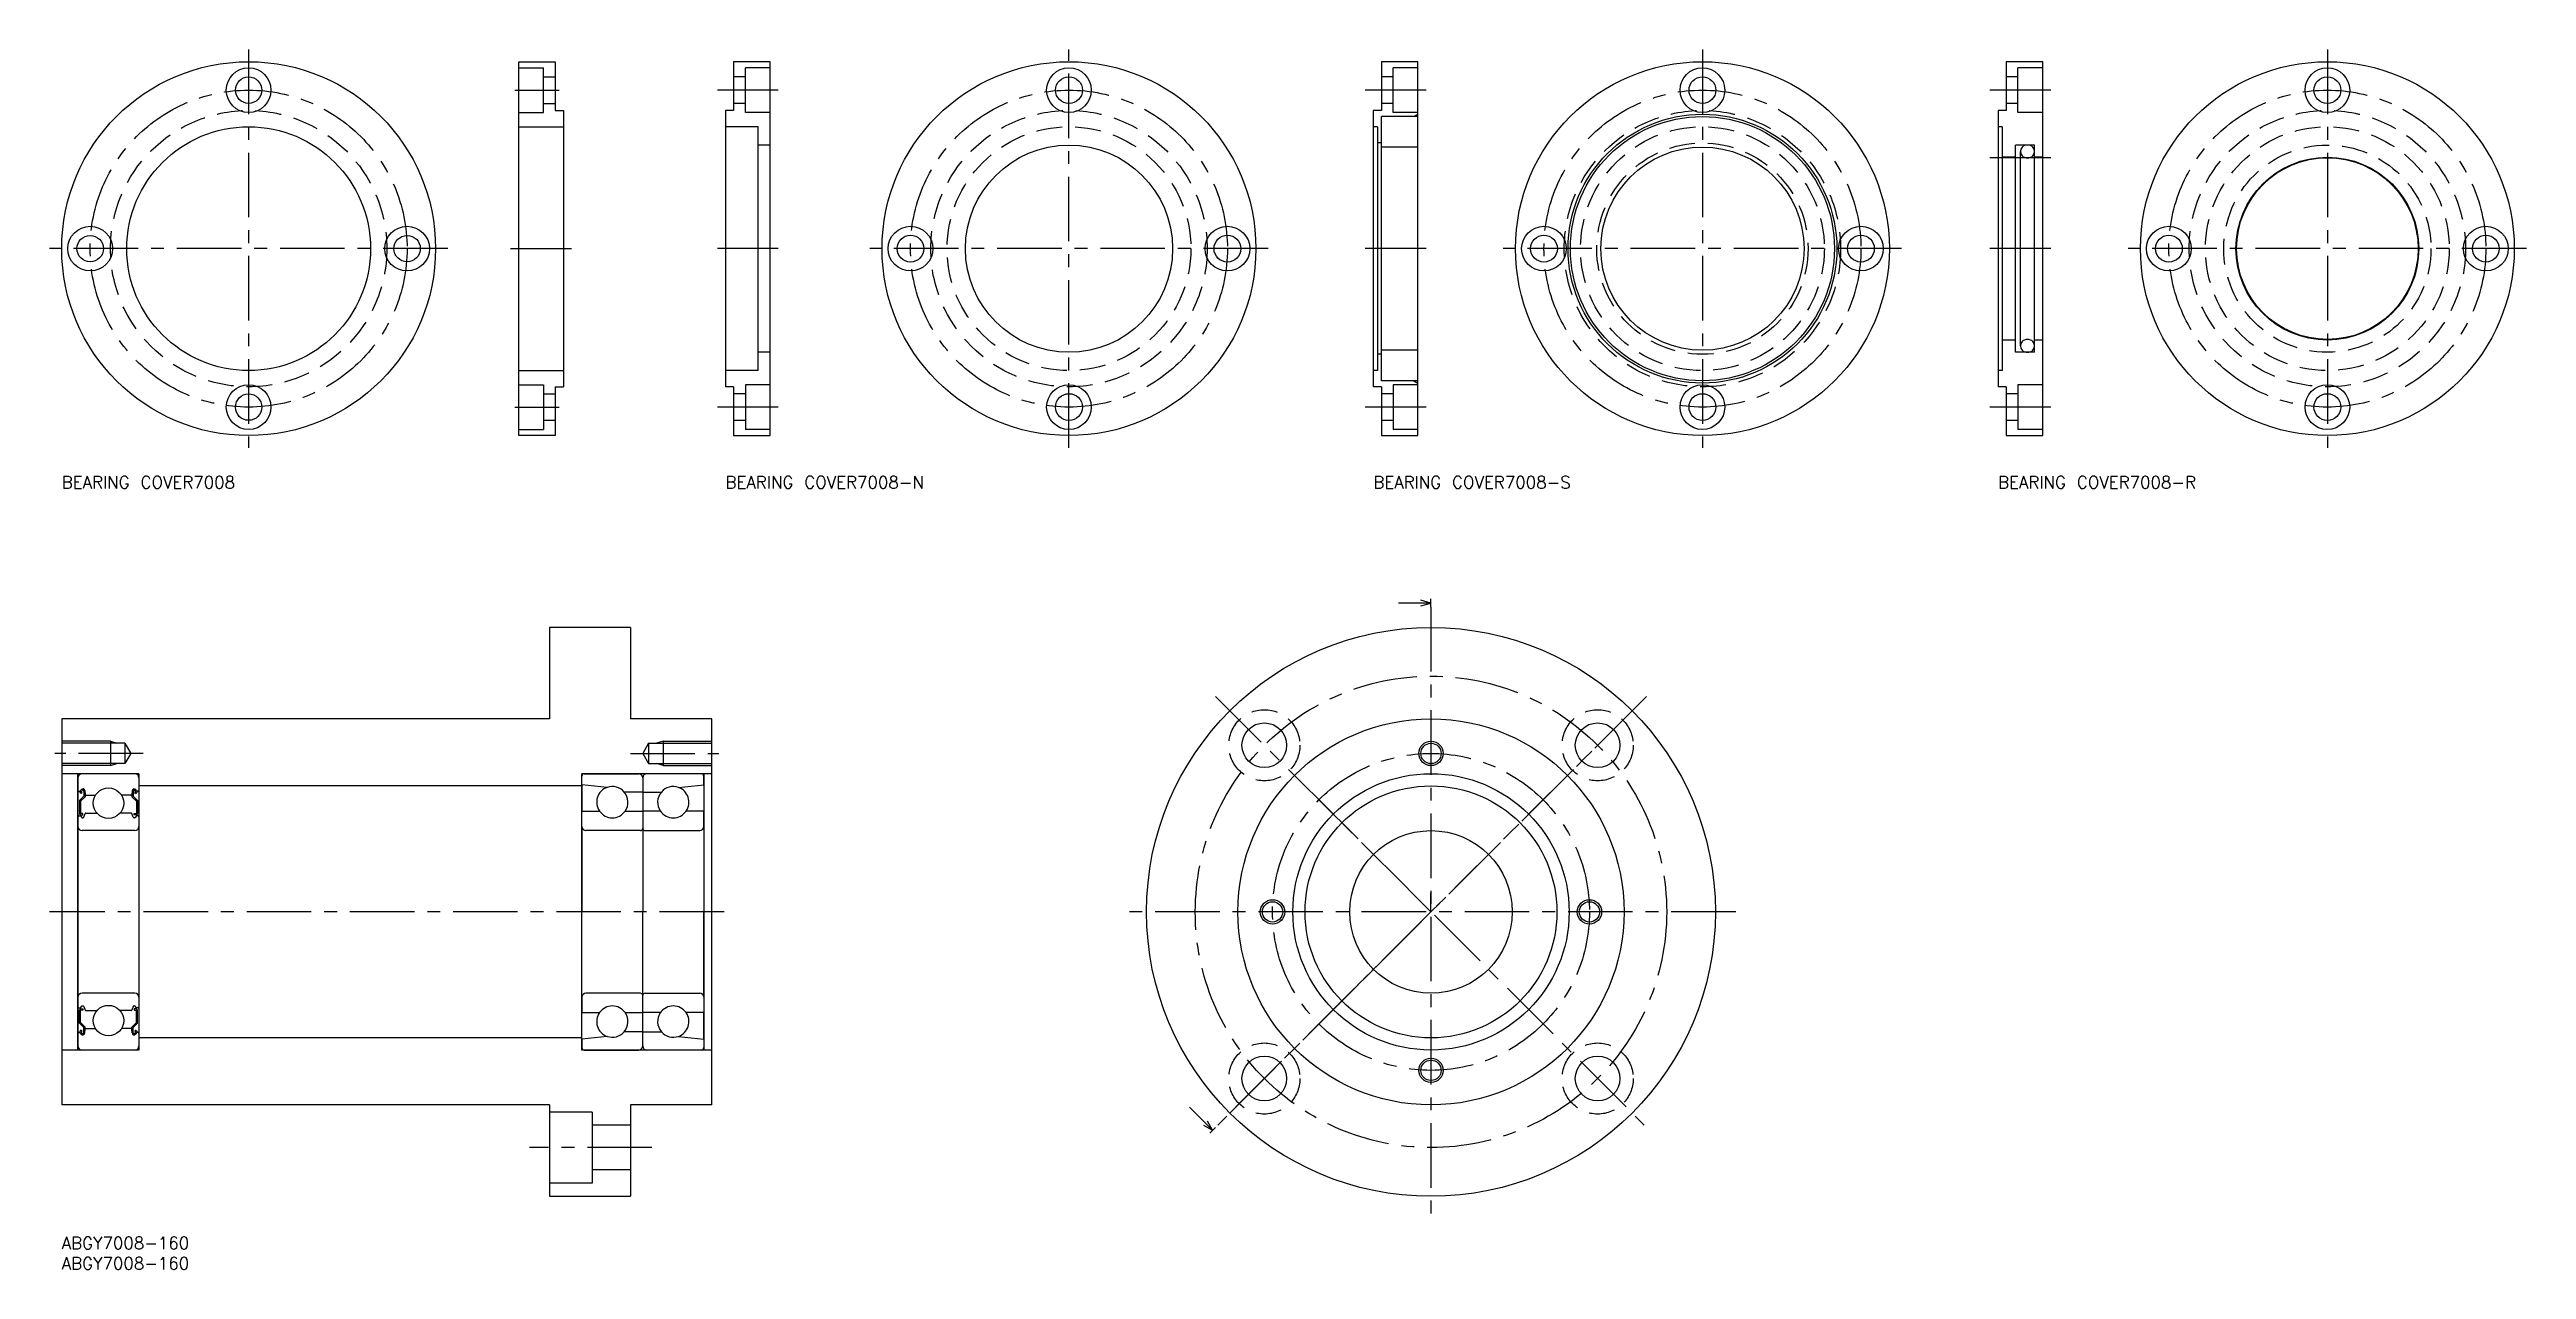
# Model space of a CAD drawing. Extents: x -3 to 607, y -8 to 292.
import ezdxf

# ---------------------------------------------------------------- set-up
doc = ezdxf.new("R2010")
doc.units = 0
doc.header["$LTSCALE"] = 0.5
doc.linetypes.add('CENTER', pattern=[50.8, 31.75, -6.35, 6.35, -6.35])
doc.linetypes.add('DASHED', pattern=[19.05, 12.7, -6.35])
doc.layers.get('0').update_dxf_attribs({"linetype": 'CONTINUOUS'})
for name, color, linetype in [('MSM_CENTER', 1, 'CENTER'), ('MSM_CONTINUOUS', 7, 'CONTINUOUS'), ('MSM_DASHED', 4, 'DASHED'), ('MSM_NARROW', 5, 'CONTINUOUS'), ('MSM_PART_NUMBER', 7, 'CONTINUOUS')]:
    doc.layers.add(name, color=color, linetype=linetype)
doc.styles.get("Standard").update_dxf_attribs({"font": 'txt.shx', "height": 3, "bigfont": 'bigfont.shx'})

# ---------------------------------------------------------------- blocks, each defined once
blk = doc.blocks.new('*U14')
at = {"layer": 'MSM_PART_NUMBER'}
blk.add_text('ABGY7008-160', height=3, dxfattribs=at).set_placement((0, -3))
blk = doc.blocks.new('*U15')
at = {"layer": 'MSM_PART_NUMBER'}
blk.add_text('ABGY7008-160', height=3, dxfattribs=at).set_placement((0, -8))
blk = doc.blocks.new('*U16')
at = {"layer": 'MSM_PART_NUMBER'}
blk.add_text('BEARING COVER7008', height=3, dxfattribs=at).set_placement((0, 184.22))
blk = doc.blocks.new('*U17')
at = {"layer": 'MSM_PART_NUMBER'}
blk.add_text('BEARING COVER7008-N', height=3, dxfattribs=at).set_placement((163.35, 184.22))
blk = doc.blocks.new('*U18')
at = {"layer": 'MSM_PART_NUMBER'}
blk.add_text('BEARING COVER7008-S', height=3, dxfattribs=at).set_placement((322.77, 184.22))
blk = doc.blocks.new('*U19')
at = {"layer": 'MSM_PART_NUMBER'}
blk.add_text('BEARING COVER7008-R', height=3, dxfattribs=at).set_placement((476.52, 184.22))

msp = doc.modelspace()

# ---------------------------------------------------------------- linework, layer by layer
at = {"color": 0, "linetype": 'BYBLOCK'}
for p, q in [((336.97, 156), (328.97, 156)), ((336.97, 156), (334.47, 156.67)), ((334.47, 155.33), (336.97, 156)), ((283.23, 26.26), (277.57, 31.92)), ((280.98, 27.55), (283.23, 26.26)), ((283.23, 26.26), (281.93, 28.5))]:
    msp.add_line(p, q, dxfattribs=at)
for p, q in [((4, 113), (4, 47)), ((4.5, 109.7), (4.73, 110.03)), ((4.75, 109.53), (4.98, 109.86)), ((18, 114), (5, 114)), ((5.4, 109.73), (5.44, 108.47)), ((5.69, 109.77), (5.77, 108.88)), ((17.31, 109.77), (17.23, 108.88)), ((17.6, 109.73), (17.56, 108.47)), ((18.25, 109.53), (18.02, 109.86)), ((18.5, 109.7), (18.27, 110.03)), ((19, 113), (19, 47)), ((4.2, 109.7), (4.5, 109.7)), ((5.44, 108.47), (4.34, 107.37)), ((4.34, 107.37), (4.34, 104.2)), ((4.82, 109.11), (4.57, 109.28)), ((5.74, 108.35), (4.64, 107.25)), ((4.64, 107.25), (4.64, 104.2)), ((5.16, 104.2), (4.64, 104.2)), ((4.64, 103.9), (5.16, 103.9)), ((4.99, 109.35), (4.75, 109.53)), ((4.82, 109.11), (4.99, 109.35)), ((5.16, 103.9), (5.16, 104.2)), ((5.43, 103.28), (5.76, 104.17)), ((5.74, 109.22), (5.74, 108.35)), ((5.95, 104.3), (8.66, 104.3)), ((5.97, 108.7), (8.3, 108.7)), ((17.05, 104.3), (14.34, 104.3)), ((17.03, 108.7), (14.7, 108.7)), ((17.57, 103.28), (17.24, 104.17)), ((17.26, 109.22), (17.26, 108.35)), ((17.26, 108.35), (18.36, 107.25)), ((17.56, 108.47), (18.66, 107.37)), ((17.84, 104.2), (18.36, 104.2)), ((17.84, 103.9), (17.84, 104.2)), ((18.36, 103.9), (17.84, 103.9)), ((18.01, 109.35), (18.25, 109.53)), ((18.18, 109.11), (18.01, 109.35)), ((18.18, 109.11), (18.43, 109.28)), ((18.36, 107.25), (18.36, 104.2)), ((18.8, 109.7), (18.5, 109.7)), ((18.66, 107.37), (18.66, 104.2)), ((4.2, 103.6), (4.6, 103.6)), ((4.6, 103.6), (4.92, 103.22)), ((18, 100), (5, 100)), ((5.07, 103.15), (5.25, 103.15)), ((17.93, 103.15), (17.75, 103.15)), ((18.4, 103.6), (18.08, 103.22)), ((18.8, 103.6), (18.4, 103.6)), ((4.2, 56.4), (4.6, 56.4)), ((4.34, 52.63), (4.34, 55.8)), ((4.6, 56.4), (4.92, 56.78)), ((4.64, 56.1), (5.16, 56.1)), ((4.64, 52.75), (4.64, 55.8)), ((5.16, 55.8), (4.64, 55.8)), ((18, 60), (5, 60)), ((5.07, 56.85), (5.25, 56.85)), ((5.16, 56.1), (5.16, 55.8)), ((5.43, 56.72), (5.76, 55.83)), ((5.95, 55.7), (8.66, 55.7)), ((17.05, 55.7), (14.34, 55.7)), ((17.57, 56.72), (17.24, 55.83)), ((17.93, 56.85), (17.75, 56.85)), ((18.36, 56.1), (17.84, 56.1)), ((17.84, 56.1), (17.84, 55.8)), ((17.84, 55.8), (18.36, 55.8)), ((18.4, 56.4), (18.08, 56.78)), ((18.36, 52.75), (18.36, 55.8)), ((18.8, 56.4), (18.4, 56.4)), ((18.66, 52.63), (18.66, 55.8)), ((4.2, 50.3), (4.5, 50.3)), ((5.44, 51.53), (4.34, 52.63)), ((4.5, 50.3), (4.73, 49.97)), ((4.82, 50.89), (4.57, 50.72)), ((5.74, 51.65), (4.64, 52.75)), ((4.99, 50.65), (4.75, 50.47)), ((4.75, 50.47), (4.98, 50.14)), ((4.82, 50.89), (4.99, 50.65)), ((5.4, 50.27), (5.44, 51.53)), ((5.69, 50.23), (5.77, 51.12)), ((5.74, 50.78), (5.74, 51.65)), ((5.97, 51.3), (8.3, 51.3)), ((17.03, 51.3), (14.7, 51.3)), ((17.31, 50.23), (17.23, 51.12)), ((17.26, 51.65), (18.36, 52.75)), ((17.26, 50.78), (17.26, 51.65)), ((17.56, 51.53), (18.66, 52.63)), ((17.6, 50.27), (17.56, 51.53)), ((18.18, 50.89), (18.01, 50.65)), ((18.01, 50.65), (18.25, 50.47)), ((18.25, 50.47), (18.02, 50.14)), ((18.18, 50.89), (18.43, 50.72)), ((18.5, 50.3), (18.27, 49.97)), ((18.8, 50.3), (18.5, 50.3)), ((18, 46), (5, 46))]:
    msp.add_line(p, q)
for centre, radius, start, end in [((5, 113), 1, 90, 180), ((4.2, 109.9), 0.2, 180, 270), ((5.17, 109.73), 0.53, 5.06514, 144.93555), ((5.17, 109.72), 0.23, 2.13108, 144.93555), ((17.83, 109.73), 0.53, 35.06445, 174.93486), ((17.83, 109.72), 0.23, 35.06445, 177.86892), ((18, 113), 1, 0, 90), ((18.8, 109.9), 0.2, 270, 0), ((4.64, 104.2), 0.3, 180, 270), ((4.75, 109.53), 0.3, 144.93555, 235.03769), ((5.95, 104.1), 0.2, 90, 159.97033), ((5.97, 108.9), 0.2, 185.06514, 270), ((17.03, 108.9), 0.2, 270, 354.93486), ((17.05, 104.1), 0.2, 20.02967, 90), ((18.36, 104.2), 0.3, 270, 0), ((18.25, 109.53), 0.3, 304.96231, 35.06445), ((4.2, 103.4), 0.2, 90, 180), ((5, 101), 1, 180, 270), ((5.07, 103.35), 0.2, 219.99908, 270), ((5.25, 103.35), 0.2, 270, 339.97033), ((17.75, 103.35), 0.2, 200.02967, 270), ((17.93, 103.35), 0.2, 270, 320.00092), ((18, 101), 1, 270, 0), ((18.8, 103.4), 0.2, 0, 90), ((5, 59), 1, 90, 180), ((4.2, 56.6), 0.2, 180, 270), ((4.64, 55.8), 0.3, 90, 180), ((5.07, 56.65), 0.2, 90, 140.00092), ((5.25, 56.65), 0.2, 20.02967, 90), ((5.95, 55.9), 0.2, 200.02967, 270), ((17.05, 55.9), 0.2, 270, 339.97033), ((17.75, 56.65), 0.2, 90, 159.97033), ((17.93, 56.65), 0.2, 39.99908, 90), ((18, 59), 1, 0, 90), ((18.36, 55.8), 0.3, 0, 90), ((18.8, 56.6), 0.2, 270, 0), ((4.2, 50.1), 0.2, 90, 180), ((4.75, 50.47), 0.3, 124.96231, 215.06445), ((5.17, 50.27), 0.53, 215.06445, 354.93486), ((5.17, 50.28), 0.23, 215.06445, 357.86892), ((5.97, 51.1), 0.2, 90, 174.93486), ((17.03, 51.1), 0.2, 5.06514, 90), ((17.83, 50.27), 0.53, 185.06514, 324.93555), ((17.83, 50.28), 0.23, 182.13108, 324.93555), ((18.25, 50.47), 0.3, 324.93555, 55.03769), ((18.8, 50.1), 0.2, 0, 90), ((5, 47), 1, 180, 270), ((18, 47), 1, 270, 0)]:
    msp.add_arc(centre, radius, start, end)
at = {"layer": 'MSM_CENTER'}
for p, q in [((46, 292.22), (46, 194.22)), ((247.88, 194.22), (247.88, 292.22)), ((403.77, 292.22), (403.77, 194.22)), ((557.56, 292.22), (557.56, 194.22)), ((111.5, 282.22), (122.43, 282.22)), ((176.35, 282.22), (161.35, 282.22)), ((335.77, 282.22), (320.77, 282.22)), ((489.52, 282.22), (474.52, 282.22)), ((489.52, 265.57), (474.52, 265.57)), ((95, 243.22), (-3, 243.22)), ((110.46, 243.22), (125.46, 243.22)), ((176.35, 243.22), (161.35, 243.22)), ((296.88, 243.22), (198.88, 243.22)), ((335.77, 243.22), (320.77, 243.22)), ((452.77, 243.22), (354.77, 243.22)), ((489.52, 243.22), (474.52, 243.22)), ((606.56, 243.22), (508.56, 243.22)), ((111.5, 204.22), (122.43, 204.22)), ((176.35, 204.22), (161.35, 204.22)), ((335.77, 204.22), (320.77, 204.22)), ((489.52, 204.22), (474.52, 204.22)), ((336.97, 155), (336.97, 5)), ((283.93, 133.03), (390, 26.97)), ((390, 133.03), (283.93, 26.97)), ((287.47, 30.5), (386.46, 129.5)), ((20.04, 119), (-1.69, 119)), ((139.96, 119), (161.69, 119)), ((336.97, 80), (309.39, 107.58)), ((163, 80), (-3, 80)), ((411.97, 80), (261.97, 80)), ((336.97, 80), (309.39, 52.42)), ((145.23, 22), (115.11, 22))]:
    msp.add_line(p, q, dxfattribs=at)
for centre, radius in [((46, 243.22), 39), ((247.88, 243.22), 39), ((403.77, 243.22), 39), ((557.56, 243.22), 39), ((336.97, 80), 58), ((336.97, 80), 39)]:
    msp.add_circle(centre, radius, dxfattribs=at)
at = {"layer": 'MSM_CONTINUOUS'}
for p, q in [((112.46, 197.22), (112.46, 289.22)), ((112.46, 289.22), (121.46, 289.22)), ((112.46, 287.72), (118.56, 287.72)), ((118.56, 276.72), (118.56, 287.72)), ((121.46, 289.22), (121.46, 277.22)), ((174.35, 289.22), (165.35, 289.22)), ((165.35, 289.22), (165.35, 277.22)), ((174.35, 287.72), (168.25, 287.72)), ((168.25, 276.72), (168.25, 287.72)), ((174.35, 197.22), (174.35, 289.22)), ((333.77, 289.22), (324.77, 289.22)), ((324.77, 289.22), (324.77, 277.22)), ((333.77, 287.72), (327.67, 287.72)), ((327.67, 276.72), (327.67, 287.72)), ((333.77, 197.22), (333.77, 289.22)), ((478.52, 289.22), (478.52, 277.22)), ((487.52, 289.22), (478.52, 289.22)), ((487.52, 287.72), (481.42, 287.72)), ((481.42, 276.72), (481.42, 287.72)), ((487.52, 197.22), (487.52, 289.22)), ((118.56, 285.47), (121.46, 285.47)), ((168.25, 285.52), (165.35, 285.52)), ((327.67, 285.52), (324.77, 285.52)), ((481.42, 285.52), (478.52, 285.52)), ((112.46, 276.72), (118.56, 276.72)), ((118.56, 278.97), (121.46, 278.97)), ((121.46, 277.22), (123.46, 277.22)), ((123.46, 277.22), (123.46, 209.22)), ((163.35, 277.22), (163.35, 209.22)), ((165.35, 277.22), (163.35, 277.22)), ((168.25, 278.92), (165.35, 278.92)), ((174.35, 276.72), (168.25, 276.72)), ((322.77, 277.22), (322.77, 209.22)), ((324.77, 277.22), (322.77, 277.22)), ((327.67, 278.92), (324.77, 278.92)), ((333.77, 275.72), (324.77, 275.72)), ((324.77, 210.72), (324.77, 275.72)), ((333.77, 276.72), (327.67, 276.72)), ((332.77, 275.72), (333.77, 276.3)), ((478.52, 277.22), (476.52, 277.22)), ((476.52, 277.22), (476.52, 209.22)), ((481.42, 278.92), (478.52, 278.92)), ((487.52, 276.72), (481.42, 276.72)), ((112.46, 273.22), (123.46, 273.22)), ((171.35, 273.22), (163.35, 273.22)), ((171.35, 213.22), (171.35, 273.22)), ((174.35, 268.72), (171.35, 268.72)), ((323.77, 273.22), (322.77, 273.22)), ((323.77, 273.22), (323.77, 213.22)), ((324.77, 269.22), (323.77, 269.22)), ((333.77, 268.22), (324.77, 268.22)), ((477.52, 273.22), (476.52, 273.22)), ((477.52, 273.22), (477.52, 213.22)), ((485.52, 268.72), (480.82, 268.72)), ((480.82, 217.72), (480.82, 268.72)), ((485.52, 217.72), (485.52, 268.72)), ((480.82, 265.72), (477.52, 265.72)), ((482.02, 219.29), (482.02, 267.14)), ((487.52, 265.72), (485.52, 265.72)), ((480.82, 220.72), (477.52, 220.72)), ((487.52, 220.72), (485.52, 220.72)), ((174.35, 217.72), (171.35, 217.72)), ((324.77, 217.22), (323.77, 217.22)), ((333.77, 218.22), (324.77, 218.22)), ((485.52, 217.72), (480.82, 217.72)), ((112.46, 213.22), (123.46, 213.22)), ((112.46, 209.72), (118.56, 209.72)), ((118.56, 209.72), (118.56, 198.72)), ((118.56, 207.47), (121.46, 207.47)), ((121.46, 209.22), (123.46, 209.22)), ((121.46, 209.22), (121.46, 197.22)), ((171.35, 213.22), (163.35, 213.22)), ((165.35, 209.22), (163.35, 209.22)), ((165.35, 209.22), (165.35, 197.22)), ((168.25, 207.52), (165.35, 207.52)), ((174.35, 209.72), (168.25, 209.72)), ((168.25, 209.72), (168.25, 198.72)), ((323.77, 213.22), (322.77, 213.22)), ((324.77, 209.22), (322.77, 209.22)), ((333.77, 210.72), (324.77, 210.72)), ((324.77, 209.22), (324.77, 197.22)), ((327.67, 207.52), (324.77, 207.52)), ((333.77, 209.72), (327.67, 209.72)), ((327.67, 209.72), (327.67, 198.72)), ((332.77, 210.72), (333.77, 210.14)), ((477.52, 213.22), (476.52, 213.22)), ((478.52, 209.22), (476.52, 209.22)), ((478.52, 209.22), (478.52, 197.22)), ((481.42, 207.52), (478.52, 207.52)), ((481.42, 209.72), (481.42, 198.72)), ((487.52, 209.72), (481.42, 209.72)), ((112.46, 198.72), (118.56, 198.72)), ((121.46, 197.22), (112.46, 197.22)), ((118.56, 200.97), (121.46, 200.97)), ((168.25, 200.92), (165.35, 200.92)), ((165.35, 197.22), (174.35, 197.22)), ((174.35, 198.72), (168.25, 198.72)), ((327.67, 200.92), (324.77, 200.92)), ((324.77, 197.22), (333.77, 197.22)), ((333.77, 198.72), (327.67, 198.72)), ((481.42, 200.92), (478.52, 200.92)), ((478.52, 197.22), (487.52, 197.22)), ((487.52, 198.72), (481.42, 198.72)), ((336.97, 155), (336.97, 157)), ((140, 150), (120, 150)), ((120, 150), (120, 127.5)), ((140, 150), (140, 127.5)), ((20.79, 127.5), (0, 127.5)), ((0, 127.5), (0, 32.5)), ((12, 122), (12, 116)), ((120, 127.5), (20.79, 127.5)), ((160, 127.5), (140, 127.5)), ((148, 122), (148, 116)), ((160, 32.5), (160, 127.5)), ((15.56, 121.5), (0, 121.5)), ((15.56, 116.5), (0, 116.5)), ((15.56, 121.5), (17, 119)), ((15.56, 121.5), (15.56, 116.5)), ((17, 119), (15.56, 116.5)), ((144.44, 121.5), (143, 119)), ((143, 119), (144.44, 116.5)), ((144.44, 121.5), (160, 121.5)), ((144.44, 121.5), (144.44, 116.5)), ((144.44, 116.5), (160, 116.5)), ((19, 114), (0, 114)), ((4, 46), (4, 114)), ((19, 114), (19, 46)), ((22.5, 111), (19, 111)), ((128, 111), (22.5, 111)), ((160, 114), (128, 114)), ((128, 46), (128, 114)), ((128, 111.3), (128, 113.4)), ((134.25, 110.64), (128, 111.3)), ((128, 111.3), (128, 104.8)), ((128.6, 114), (142, 114)), ((143, 113), (143, 109.5)), ((143, 113), (143, 109.5)), ((157.4, 114), (144, 114)), ((151.75, 110.64), (158, 111.3)), ((158, 114), (158, 46)), ((158, 111.3), (158, 113.4)), ((158, 111.3), (158, 104.8)), ((128, 101), (128, 104.8)), ((128, 104.8), (132.34, 104.8)), ((143, 109.5), (138.43, 109.5)), ((138.66, 104.8), (143, 104.8)), ((143, 109.5), (143, 104.8)), ((143, 109.5), (143, 104.8)), ((143, 109.5), (147.57, 109.5)), ((143, 104.8), (143, 100.6)), ((147.34, 104.8), (143, 104.8)), ((143, 104.8), (143, 100.6)), ((158, 104.8), (153.66, 104.8)), ((158, 101), (158, 104.8)), ((128, 101), (128, 80)), ((142.4, 100), (129, 100)), ((143, 100.6), (143, 80)), ((143, 100.6), (143, 80)), ((143.6, 100), (157, 100)), ((158, 101), (158, 80)), ((128, 59), (128, 80)), ((143, 59.4), (143, 80)), ((143, 59.4), (143, 80)), ((158, 59), (158, 80)), ((336.97, 80), (334.41, 77.45)), ((336.97, 80), (336.97, 84.68)), ((128, 59), (128, 55.2)), ((128, 55.2), (132.34, 55.2)), ((128, 48.7), (128, 55.2)), ((142.4, 60), (129, 60)), ((138.66, 55.2), (143, 55.2)), ((143, 55.2), (143, 59.4)), ((143, 55.2), (143, 59.4)), ((143, 50.5), (143, 55.2)), ((143, 50.5), (143, 55.2)), ((147.34, 55.2), (143, 55.2)), ((143.6, 60), (157, 60)), ((158, 55.2), (153.66, 55.2)), ((158, 59), (158, 55.2)), ((158, 48.7), (158, 55.2)), ((22.3, 49), (19, 49)), ((128, 49), (22.3, 49)), ((134.25, 49.36), (128, 48.7)), ((143, 50.5), (138.43, 50.5)), ((143, 47), (143, 50.5)), ((143, 50.5), (147.57, 50.5)), ((143, 47), (143, 50.5)), ((151.75, 49.36), (158, 48.7)), ((19, 46), (0, 46)), ((128, 48.7), (128, 46.6)), ((160, 46), (128, 46)), ((128.6, 46), (142, 46)), ((157.4, 46), (144, 46)), ((158, 48.7), (158, 46.6)), ((23.79, 32.5), (0, 32.5)), ((120, 32.5), (23.79, 32.5)), ((120, 32.5), (120, 10)), ((130.5, 30.75), (120, 30.75)), ((130.5, 30.75), (130.5, 13.25)), ((160, 32.5), (140, 32.5)), ((140, 32.5), (140, 10)), ((140, 27.5), (130.5, 27.5)), ((282.52, 25.55), (283.93, 26.97)), ((130.5, 13.25), (120, 13.25)), ((140, 16.5), (130.5, 16.5)), ((120, 10), (140, 10))]:
    msp.add_line(p, q, dxfattribs=at)
for centre, radius in [((46, 243.22), 46), ((46, 282.22), 5.5), ((247.88, 243.22), 46), ((247.88, 282.22), 5.5), ((403.77, 243.22), 46), ((403.77, 282.22), 5.5), ((557.56, 243.22), 46), ((557.56, 282.22), 5.5), ((46, 282.22), 3.25), ((247.88, 282.22), 3.3), ((403.77, 282.22), 3.3), ((557.56, 282.22), 3.3), ((403.77, 243.22), 33.08), ((403.77, 243.22), 32.5), ((46, 243.22), 30), ((247.88, 243.22), 25.5), ((403.77, 243.22), 25), ((557.56, 243.22), 22.5), ((557.56, 243.22), 22.35), ((7, 243.22), 5.5), ((7, 243.22), 3.25), ((85, 243.22), 5.5), ((85, 243.22), 3.25), ((208.88, 243.22), 5.5), ((208.88, 243.22), 3.3), ((286.88, 243.22), 5.5), ((286.88, 243.22), 3.3), ((364.77, 243.22), 5.5), ((364.77, 243.22), 3.3), ((442.77, 243.22), 5.5), ((442.77, 243.22), 3.3), ((518.56, 243.22), 5.5), ((518.56, 243.22), 3.3), ((596.56, 243.22), 5.5), ((596.56, 243.22), 3.3), ((46, 204.22), 5.5), ((46, 204.22), 3.25), ((247.88, 204.22), 5.5), ((247.88, 204.22), 3.3), ((403.77, 204.22), 5.5), ((403.77, 204.22), 3.3), ((557.56, 204.22), 5.5), ((557.56, 204.22), 3.3), ((336.97, 80), 70), ((336.97, 80), 47.5), ((295.95, 121.01), 5.5), ((377.98, 121.01), 5.5), ((336.97, 119), 2.5), ((11.5, 106.75), 3.75), ((336.97, 80), 34), ((336.97, 80), 31), ((336.97, 80), 20), ((297.97, 80), 2.5), ((375.97, 80), 2.5), ((11.5, 53.25), 3.75), ((295.95, 38.99), 5.5), ((336.97, 41), 2.5), ((377.98, 38.99), 5.5)]:
    msp.add_circle(centre, radius, dxfattribs=at)
for centre, radius, start, end in [((483.67, 267.14), 1.64, 139.07649, 220.92351), ((483.77, 266.64), 2.07, 49.48794, 130.51206), ((483.88, 267.14), 1.64, 319.07649, 40.92351), ((483.77, 267.64), 2.07, 229.48794, 310.51206), ((483.67, 219.29), 1.64, 139.07649, 220.92351), ((483.77, 218.79), 2.07, 49.48794, 130.51206), ((483.88, 219.29), 1.64, 319.07649, 40.92351), ((483.77, 219.79), 2.07, 229.48794, 310.51206), ((128.6, 113.4), 0.6, 90, 180), ((135.5, 107), 3.85, 109.01127, 214.8499), ((135.5, 107), 3.85, 40.49266, 109.01127), ((142, 113), 1, 0, 90), ((144, 113), 1, 90, 180), ((150.5, 107), 3.85, 70.98873, 139.50734), ((150.5, 107), 3.85, 325.1501, 70.98873), ((157.4, 113.4), 0.6, 0, 90), ((135.5, 107), 3.85, 214.8499, 325.1501), ((135.5, 107), 3.85, 325.1501, 40.49266), ((150.5, 107), 3.85, 139.50734, 214.8499), ((150.5, 107), 3.85, 214.8499, 325.1501), ((129, 101), 1, 180, 270), ((142.4, 100.6), 0.6, 270, 0), ((143.6, 100.6), 0.6, 180, 270), ((157, 101), 1, 270, 0), ((129, 59), 1, 90, 180), ((135.5, 53), 3.85, 145.1501, 250.98873), ((135.5, 53), 3.85, 34.8499, 145.1501), ((135.5, 53), 3.85, 319.50734, 34.8499), ((142.4, 59.4), 0.6, 0, 90), ((143.6, 59.4), 0.6, 90, 180), ((150.5, 53), 3.85, 145.1501, 220.49266), ((150.5, 53), 3.85, 34.8499, 145.1501), ((150.5, 53), 3.85, 289.01127, 34.8499), ((157, 59), 1, 0, 90), ((135.5, 53), 3.85, 250.98873, 319.50734), ((150.5, 53), 3.85, 220.49266, 289.01127), ((128.6, 46.6), 0.6, 180, 270), ((142, 47), 1, 270, 0), ((144, 47), 1, 180, 270), ((157.4, 46.6), 0.6, 270, 0)]:
    msp.add_arc(centre, radius, start, end, dxfattribs=at)
at = {"layer": 'MSM_DASHED', "color": 4}
for centre, radius in [((46, 243.22), 34), ((247.88, 243.22), 34), ((403.77, 243.22), 34), ((557.56, 243.22), 34), ((247.88, 243.22), 30), ((403.77, 243.22), 30), ((557.56, 243.22), 30), ((557.56, 243.22), 25.5)]:
    msp.add_circle(centre, radius, dxfattribs=at)
at = {"layer": 'MSM_DASHED'}
for centre, radius in [((403.77, 243.22), 26), ((295.95, 121.01), 8.75), ((377.98, 121.01), 8.75), ((295.95, 38.99), 8.75), ((377.98, 38.99), 8.75)]:
    msp.add_circle(centre, radius, dxfattribs=at)
at = {"layer": 'MSM_NARROW'}
for p, q in [((12, 122), (0, 122)), ((12, 122), (13.6, 121.5)), ((148, 122), (146.4, 121.5)), ((148, 122), (160, 122)), ((12, 116), (0, 116)), ((12, 116), (13.6, 116.5)), ((148, 116), (146.4, 116.5)), ((148, 116), (160, 116))]:
    msp.add_line(p, q, dxfattribs=at)
for centre in [(336.97, 119), (297.97, 80), (375.97, 80), (336.97, 41)]:
    msp.add_circle(centre, 3, dxfattribs=at)

# ---------------------------------------------------------------- block references
at = {"layer": 'MSM_CONTINUOUS'}
for name in ['*U16', '*U17', '*U18', '*U19', '*U14', '*U15']:
    msp.add_blockref(name, (0, 0), dxfattribs=at)

doc.saveas('drawing.dxf')
